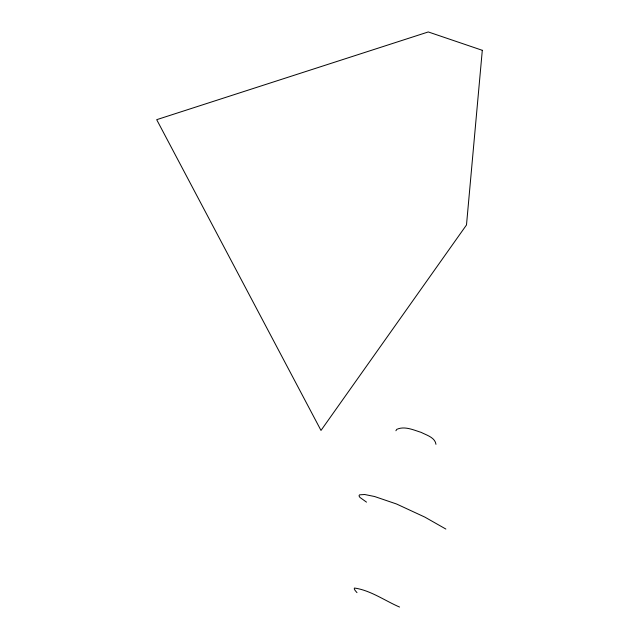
<?xml version="1.0" encoding="UTF-8"?>
<svg xmlns="http://www.w3.org/2000/svg" width="639" height="639" viewBox="0 0 639 639"><rect width="100%" height="100%" fill="white"/><g stroke="black" fill="none" stroke-linecap="round" stroke-linejoin="round"><path stroke-width="0.96" d="M395.916 430.758L396.723 429.376C404.527 425.75 413.537 429.999 421.165 432.379C426.509 435.159 435.055 437.427 435.966 444.321M399.551 607.05C384.718 600.652 370.516 590.284 354.461 588.04L354.262 588.886L355.076 590.404L356.993 592.641M445.87 529.052L424.823 517.095L396.555 504.003L374.574 496.511L364.701 494.514L359.549 494.834L358.99 495.84L359.901 497.398L366.514 502.134M482.301 50.305L466.494 224.96L320.994 430.43L156.699 119.677L428.282 31.95L482.301 50.305"/></g></svg>
